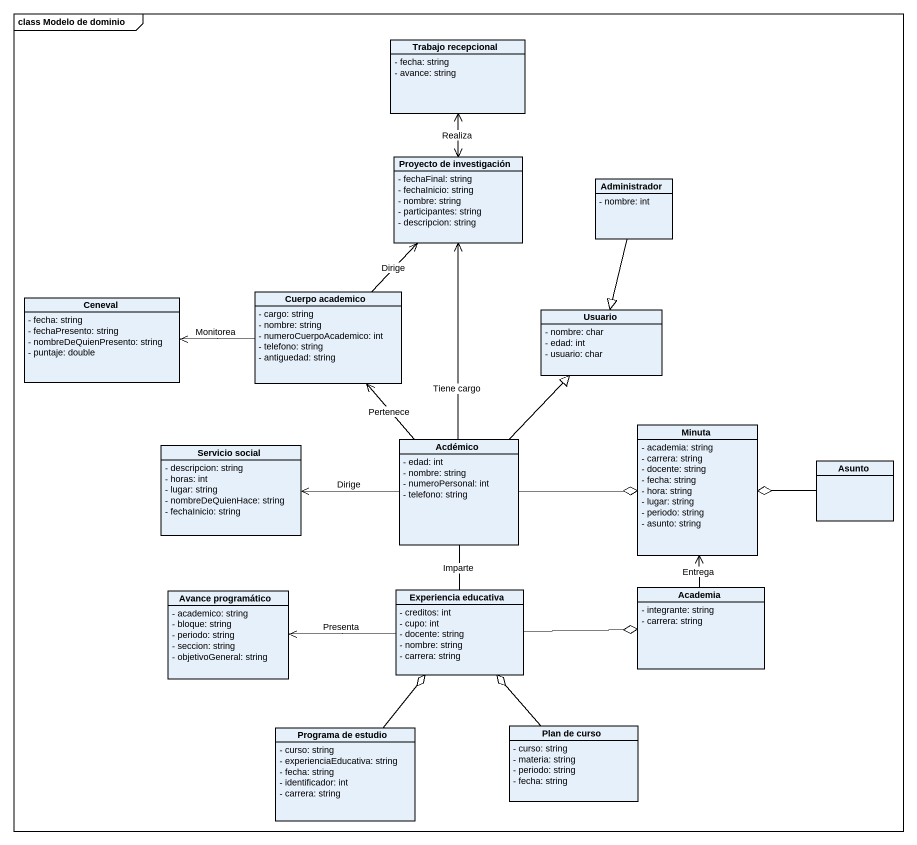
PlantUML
@startuml
mainframe class Modelo de dominio
hide circle
hide empty members
skinparam classAttributeIconSize 0
class "Trabajo recepcional" as Trabajo_recepcional {
  - fecha: string
  - avance: string
}
class "Proyecto de investigación" as Proyecto_de_investigación {
  - fechaFinal: string
  - fechaInicio: string
  - nombre: string
  - participantes: string
  - descripcion: string
}
class Administrador {
  - nombre: int
}
class Ceneval {
  - fecha: string
  - fechaPresento: string
  - nombreDeQuienPresento: string
  - puntaje: double
}
class "Cuerpo academico" as Cuerpo_academico {
  - cargo: string
  - nombre: string
  - numeroCuerpoAcademico: int
  - telefono: string
  - antiguedad: string
}
class Usuario {
  - nombre: char
  - edad: int
  - usuario: char
}
class "Servicio social" as Servicio_social {
  - descripcion: string
  - horas: int
  - lugar: string
  - nombreDeQuienHace: string
  - fechaInicio: string
}
class Acdémico {
  - edad: int
  - nombre: string
  - numeroPersonal: int
  - telefono: string
}
class Minuta {
  - academia: string
  - carrera: string
  - docente: string
  - fecha: string
  - hora: string
  - lugar: string
  - periodo: string
  - asunto: string
}
class Asunto
class "Avance programático" as Avance_programático {
  - academico: string
  - bloque: string
  - periodo: string
  - seccion: string
  - objetivoGeneral: string
}
class "Experiencia educativa" as Experiencia_educativa {
  - creditos: int
  - cupo: int
  - docente: string
  - nombre: string
  - carrera: string
}
class Academia {
  - integrante: string
  - carrera: string
}
class "Plan de curso" as Plan_de_curso {
  - curso: string
  - materia: string
  - periodo: string
  - fecha: string
}
class "Programa de estudio" as Programa_de_estudio {
  - curso: string
  - experienciaEducativa: string
  - fecha: string
  - identificador: int
  - carrera: string
}
Proyecto_de_investigación <-up-> Trabajo_recepcional : Realiza
Administrador --|> Usuario
Cuerpo_academico -up-> Proyecto_de_investigación : Dirige
Cuerpo_academico -left-> Ceneval : Monitorea
Acdémico -up-> Proyecto_de_investigación : Tiene cargo
Acdémico -up-> Cuerpo_academico : Pertenece
Acdémico -up-|> Usuario
Acdémico -left-> Servicio_social : Dirige
Acdémico -right-o Minuta
Acdémico -- Experiencia_educativa : Imparte
Asunto -left-o Minuta
Experiencia_educativa -left-> Avance_programático : Presenta
Experiencia_educativa -right-o Academia
Academia -up-> Minuta : Entrega
Plan_de_curso -up-o Experiencia_educativa
Programa_de_estudio -up-o Experiencia_educativa
@enduml
